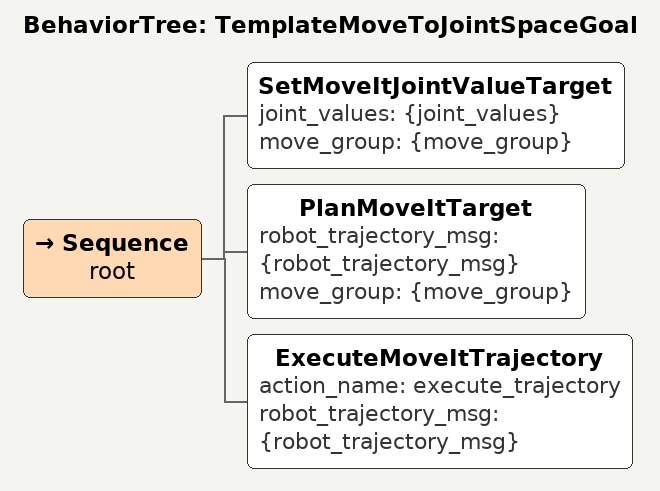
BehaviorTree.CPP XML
<root BTCPP_format="4" >
    <TreeNodeParams>
        <Param name="move_group"/>
        <Param name="joint_values"/>
    </TreeNodeParams>
     <BehaviorTree ID="TemplateMoveToJointSpaceGoal">
        <Sequence name="root">
            <SetMoveItJointValueTarget      joint_values="{joint_values}" move_group="{move_group}"/>
            <PlanMoveItTarget               robot_trajectory_msg="{robot_trajectory_msg}" move_group="{move_group}" />
            <ExecuteMoveItTrajectory        action_name="execute_trajectory" robot_trajectory_msg="{robot_trajectory_msg}"/>
        </Sequence>
     </BehaviorTree>
 </root>
